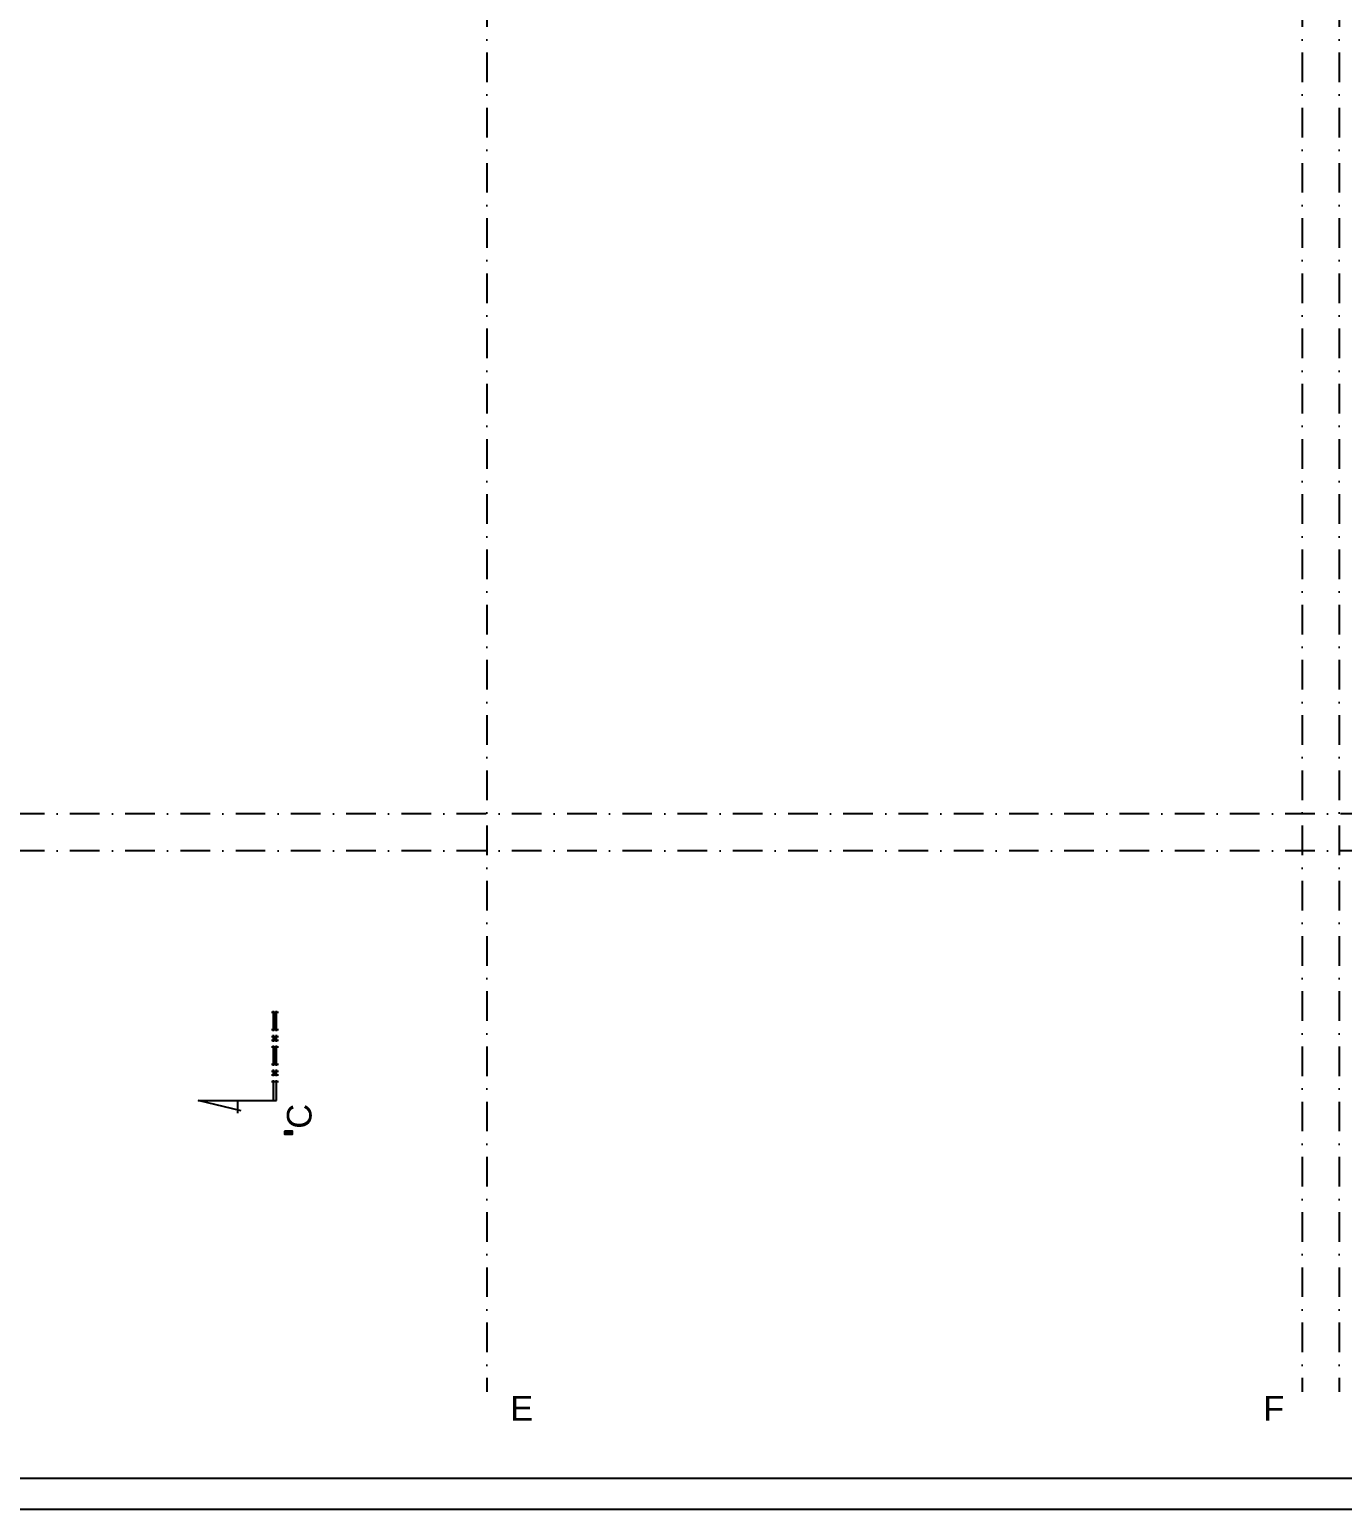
# Model space of a CAD drawing. Extents: x 4511820 to 5180432, y -1526536 to -944957.
# Drawn here: x 5112313 to 5122962, y -1142074 to -1130065 of the extents above; entities that cross this region are included whole.
import ezdxf

# ---------------------------------------------------------------- set-up
doc = ezdxf.new("R2010")
doc.units = 0
doc.header["$MEASUREMENT"] = 0
doc.linetypes.add('BODKOCIARKOVANA_3', pattern=[5.6, 3, -1.3, 0, -1.3])
doc.layers.add('osi', color=253, linetype='CONTINUOUS')
doc.layers.add('TENKÁ', color=7, linetype='CONTINUOUS')
doc.styles.add('styl1', font='arial.ttf')

msp = doc.modelspace()

# ---------------------------------------------------------------- hatches: boundary and pattern name
at = {"layer": 'TENKÁ'}
h = msp.add_hatch(color=256, dxfattribs=at)
h.dxf.hatch_style = 1
h.paths.add_polyline_path([(5114316.625, -1138180.648), (5114290.75, -1138180.648), (5114290.75, -1138039.523), (5114316.625, -1138039.523)])
h = msp.add_hatch(color=256, dxfattribs=at)
h.dxf.hatch_style = 1
h.paths.add_polyline_path([(5114316.625, -1138180.648), (5114290.75, -1138180.648), (5114290.75, -1138039.523), (5114316.625, -1138039.523)])
h = msp.add_hatch(color=256, dxfattribs=at)
h.dxf.hatch_style = 1
h.paths.add_polyline_path([(5114316.625, -1138265.773), (5114290.75, -1138265.773), (5114290.75, -1138235.523), (5114316.625, -1138235.523)])
h = msp.add_hatch(color=256, dxfattribs=at)
h.dxf.hatch_style = 1
h.paths.add_polyline_path([(5114316.625, -1138265.773), (5114290.75, -1138265.773), (5114290.75, -1138235.523), (5114316.625, -1138235.523)])
h = msp.add_hatch(color=256, dxfattribs=at)
h.dxf.hatch_style = 1
h.paths.add_polyline_path([(5114316.625, -1138320.648), (5114316.625, -1138461.773), (5114290.75, -1138461.773), (5114290.75, -1138320.648)])
h = msp.add_hatch(color=256, dxfattribs=at)
h.dxf.hatch_style = 1
h.paths.add_polyline_path([(5114316.625, -1138320.648), (5114316.625, -1138461.773), (5114290.75, -1138461.773), (5114290.75, -1138320.648)])
h = msp.add_hatch(color=256, dxfattribs=at)
h.dxf.hatch_style = 1
h.paths.add_polyline_path([(5114316.625, -1138546.898), (5114290.75, -1138546.898), (5114290.75, -1138516.648), (5114316.625, -1138516.648)])
h = msp.add_hatch(color=256, dxfattribs=at)
h.dxf.hatch_style = 1
h.paths.add_polyline_path([(5114316.625, -1138546.898), (5114290.75, -1138546.898), (5114290.75, -1138516.648), (5114316.625, -1138516.648)])
h = msp.add_hatch(color=256, dxfattribs=at)
h.dxf.hatch_style = 1
h.paths.add_polyline_path([(5114316.625, -1138601.773), (5114316.625, -1138755.398), (5114290.75, -1138755.398), (5114290.75, -1138601.773)])
h = msp.add_hatch(color=256, dxfattribs=at)
h.dxf.hatch_style = 1
h.paths.add_polyline_path([(5114316.625, -1138601.773), (5114316.625, -1138755.398), (5114290.75, -1138755.398), (5114290.75, -1138601.773)])
h = msp.add_hatch(color=256, dxfattribs=at)
h.dxf.hatch_style = 1
h.paths.add_polyline_path([(5114381.5, -1139028.334), (5114445.125, -1139028.334), (5114445.125, -1139004.709), (5114381.5, -1139004.709)])
h = msp.add_hatch(color=256, dxfattribs=at)
h.dxf.hatch_style = 1
h.paths.add_polyline_path([(5114381.5, -1139028.334), (5114445.125, -1139028.334), (5114445.125, -1139004.709), (5114381.5, -1139004.709)])

# ---------------------------------------------------------------- linework, layer by layer
at = {"layer": 'osi', "linetype": 'BODKOCIARKOVANA_3', "ltscale": 80}
for p, q in [((5116022.5, -1109191.097), (5116022.5, -1141119)), ((5122637.5, -1109191.097), (5122637.5, -1141119)), ((5122937.5, -1109191.097), (5122937.5, -1141119)), ((5157242.5, -1136429.191), (5093572.5, -1136429.191)), ((5157242.5, -1136729.191), (5093572.5, -1136729.191))]:
    msp.add_line(p, q, dxfattribs=at)
at = {"layer": 'TENKÁ'}
for p, q in [((5114274.5, -1138039.523), (5114331.5, -1138039.523)), ((5114274.5, -1138039.523), (5114331.5, -1138039.523)), ((5114290.75, -1138193.148), (5114290.75, -1138027.023)), ((5114290.75, -1138193.148), (5114290.75, -1138027.023)), ((5114316.625, -1138193.148), (5114316.625, -1138027.023)), ((5114316.625, -1138193.148), (5114316.625, -1138027.023)), ((5114274.5, -1138180.648), (5114331.5, -1138180.648)), ((5114274.5, -1138180.648), (5114331.5, -1138180.648)), ((5114274.5, -1138235.523), (5114331.5, -1138235.523)), ((5114274.5, -1138235.523), (5114331.5, -1138235.523)), ((5114290.75, -1138278.273), (5114290.75, -1138223.023)), ((5114290.75, -1138278.273), (5114290.75, -1138223.023)), ((5114316.625, -1138278.273), (5114316.625, -1138223.023)), ((5114316.625, -1138278.273), (5114316.625, -1138223.023)), ((5114274.5, -1138265.773), (5114331.5, -1138265.773)), ((5114274.5, -1138265.773), (5114331.5, -1138265.773)), ((5114274.5, -1138320.648), (5114331.5, -1138320.648)), ((5114274.5, -1138320.648), (5114331.5, -1138320.648)), ((5114290.75, -1138474.273), (5114290.75, -1138308.148)), ((5114290.75, -1138474.273), (5114290.75, -1138308.148)), ((5114316.625, -1138474.273), (5114316.625, -1138308.148)), ((5114316.625, -1138474.273), (5114316.625, -1138308.148)), ((5114274.5, -1138461.773), (5114331.5, -1138461.773)), ((5114274.5, -1138461.773), (5114331.5, -1138461.773)), ((5114274.5, -1138516.648), (5114331.5, -1138516.648)), ((5114274.5, -1138516.648), (5114331.5, -1138516.648)), ((5114274.5, -1138546.898), (5114331.5, -1138546.898)), ((5114274.5, -1138546.898), (5114331.5, -1138546.898)), ((5114274.5, -1138601.773), (5114331.5, -1138601.773)), ((5114274.5, -1138601.773), (5114331.5, -1138601.773)), ((5114290.75, -1138559.398), (5114290.75, -1138504.148)), ((5114290.75, -1138559.398), (5114290.75, -1138504.148)), ((5114290.75, -1138755.398), (5114290.75, -1138589.273)), ((5114290.75, -1138755.398), (5114290.75, -1138589.273)), ((5114316.625, -1138559.398), (5114316.625, -1138504.148)), ((5114316.625, -1138559.398), (5114316.625, -1138504.148)), ((5114316.625, -1138755.398), (5114316.625, -1138589.273)), ((5114316.625, -1138755.398), (5114316.625, -1138589.273)), ((5113681.625, -1138755.398), (5114316.625, -1138755.398)), ((5114030.25, -1138838.523), (5113681.625, -1138755.398)), ((5113681.625, -1138755.398), (5114316.625, -1138755.398)), ((5114030.25, -1138838.523), (5113681.625, -1138755.398)), ((5113999.125, -1138755.398), (5113999.125, -1138858.648)), ((5113999.125, -1138755.398), (5113999.125, -1138858.648))]:
    msp.add_line(p, q, dxfattribs=at)
at = {"layer": 'TENKÁ', "color": 7}
for p, q in [((5180182, -1141823.668), (5091391, -1141823.668)), ((5180432, -1142073.668), (5091141, -1142073.668))]:
    msp.add_line(p, q, dxfattribs=at)
at = {"layer": 'TENKÁ'}
msp.add_lwpolyline([(5114381.5, -1139004.709), (5114381.5, -1139028.334), (5114445.125, -1139028.334), (5114445.125, -1139004.709)], close=True, dxfattribs=at)
msp.add_lwpolyline([(5114381.5, -1139004.709), (5114381.5, -1139028.334), (5114445.125, -1139028.334), (5114445.125, -1139004.709)], close=True, dxfattribs=at)

# ---------------------------------------------------------------- texts
at = {"layer": 'TENKÁ', "ltscale": 0.25, "style": 'styl1'}
msp.add_text('C', height=200, rotation=90, dxfattribs=at).set_placement((5114599.942, -1138984.634))
msp.add_text('C', height=200, rotation=90, dxfattribs=at).set_placement((5114599.942, -1138984.634))
for s, p in [('E', (5116211.054, -1141353.5)), ('F', (5122320.054, -1141353.5))]:
    msp.add_text(s, height=200, dxfattribs=at).set_placement(p)

doc.saveas('drawing.dxf')
